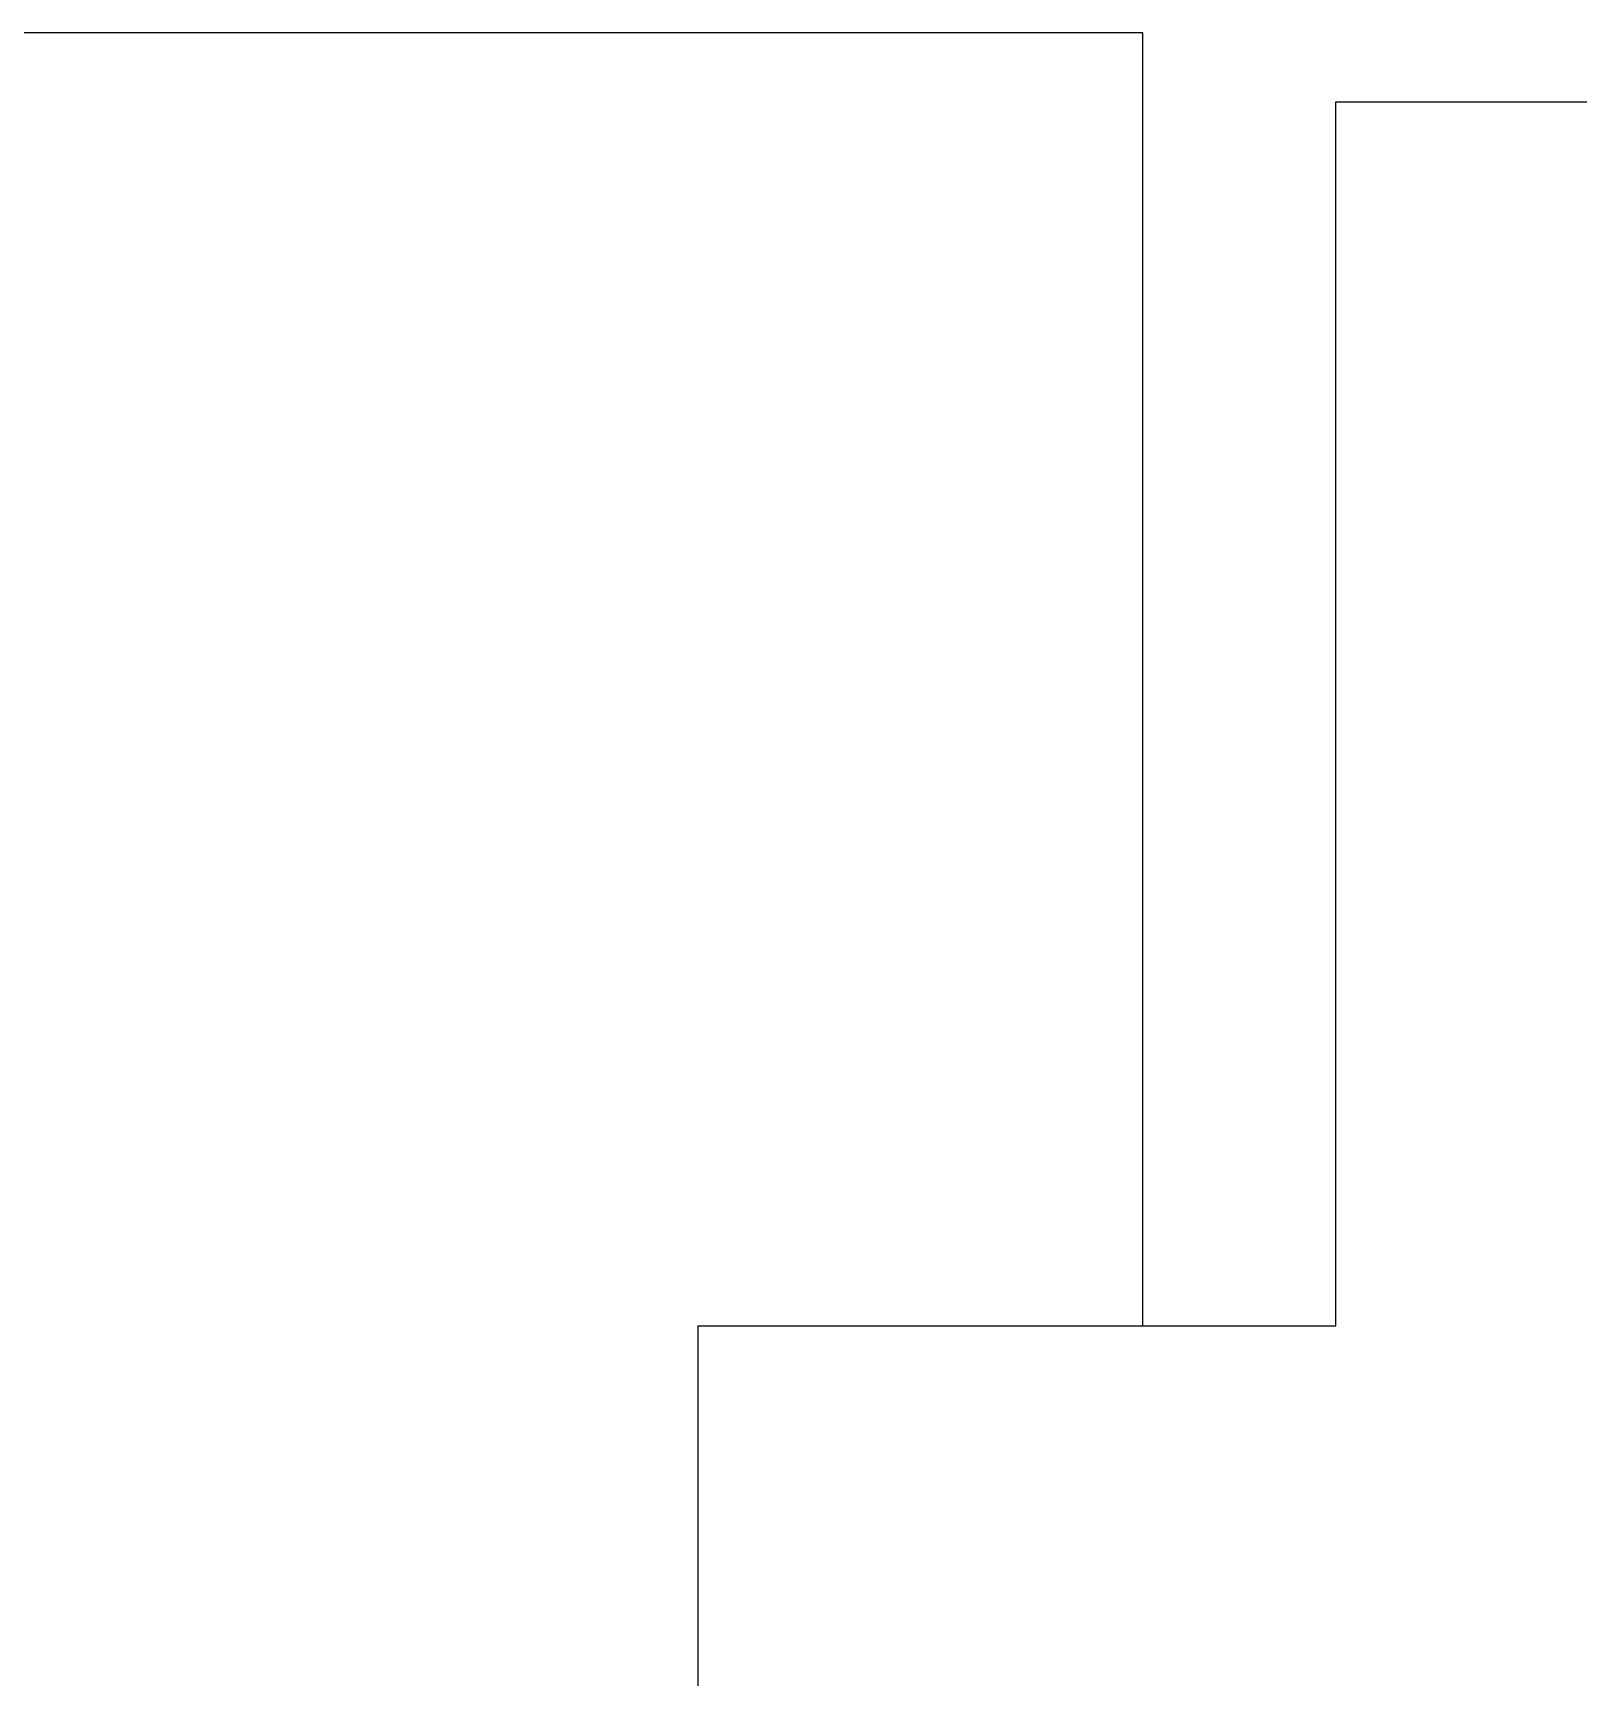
# Model space of a CAD drawing. Header units: millimetres. Extents: x -95754 to 183257, y 26770 to 150605.
# Drawn here: x 120176 to 124656, y 99236 to 104005 of the extents above; entities that cross this region are included whole.
import ezdxf

# ---------------------------------------------------------------- set-up
doc = ezdxf.new("R2010")
doc.units = ezdxf.units.MM
doc.header["$LTSCALE"] = 300
doc.layers.add('A-HAT', color=251, linetype='Continuous')

msp = doc.modelspace()

# ---------------------------------------------------------------- linework, layer by layer
at = {"layer": 'A-HAT', "transparency": 33554687}
msp.add_line((123393.571, 104005.018), (112253.571, 104005.018), dxfattribs=at)
at = {"layer": 'A-HAT', "ltscale": 10, "transparency": 33554687}
for p, q in [((123393.571, 100255.017), (123393.571, 104005.018)), ((123953.571, 103805.018), (146203.571, 103805.018)), ((123953.571, 100255.017), (123953.571, 103805.018)), ((122103.571, 100255.017), (122103.571, 96655.017)), ((122103.571, 100255.017), (123953.571, 100255.017))]:
    msp.add_line(p, q, dxfattribs=at)

doc.saveas('drawing.dxf')
